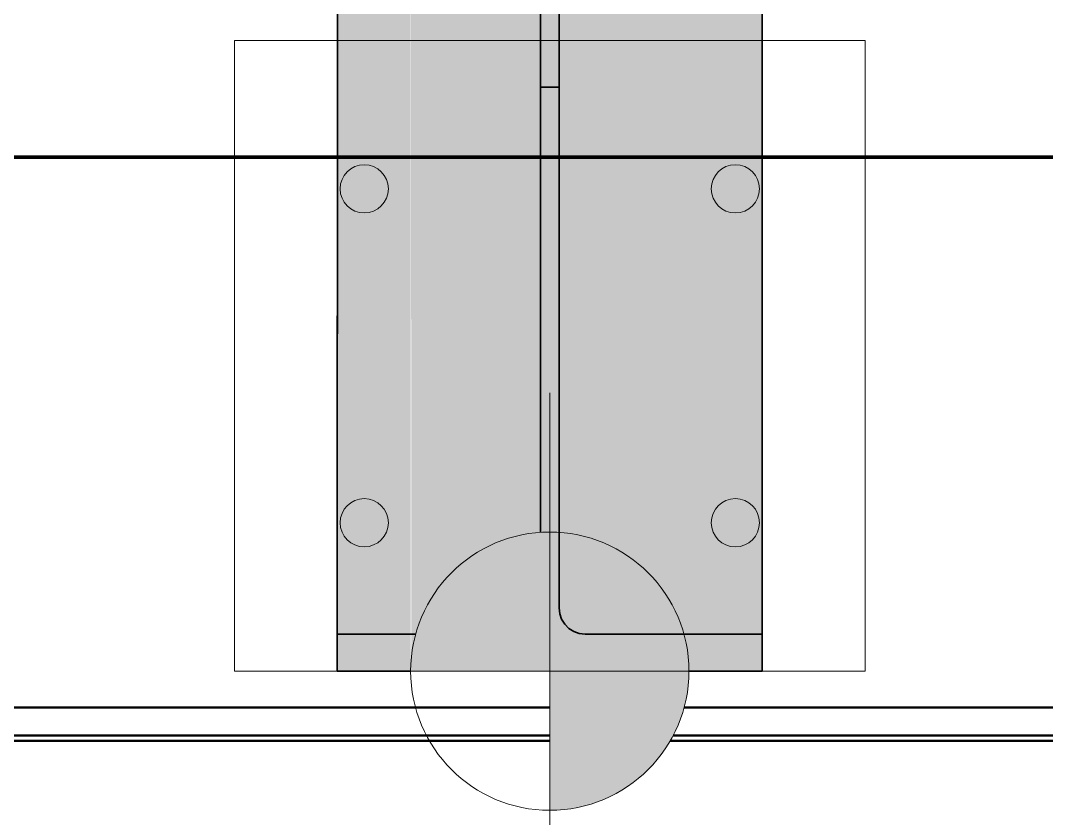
# Model space of a CAD drawing. Header units: metres. Extents: x 4 to 49, y -1186 to 3.
# Drawn here: x 13.577 to 14.13, y -1182.706 to -1182.275 of the extents above; entities that cross this region are included whole.
import ezdxf

# ---------------------------------------------------------------- set-up
doc = ezdxf.new("R2010")
doc.units = ezdxf.units.M
for name, color, linetype, lineweight in [('A-ANNO-NOTE', 7, 'Continuous', 9), ('A-GENM', 7, 'Continuous', 35), ('A-WALL', 7, 'Continuous', 50), ('S-FSTN', 7, 'Continuous', 18)]:
    doc.layers.add(name, color=color, linetype=linetype, lineweight=lineweight)

# ---------------------------------------------------------------- blocks, each defined once
blk = doc.blocks.new('Walls 2 - Walls 2-6845191-DRG-2873222 - SOUTHERN SCREEN POST - PLAN')
at = {"layer": 'A-WALL'}
for p, q in [((240.0455, 1208.18266), (241.17619, 1208.28158)), ((240.04576, 1208.17972), (241.17482, 1208.27849)), ((241.17028, 1208.26301), (240.04707, 1208.16475)), ((238.85019, 1208.07808), (239.98088, 1208.177)), ((238.85044, 1208.07516), (239.97951, 1208.17393)), ((239.97497, 1208.15845), (238.85175, 1208.06019)), ((207.29974, 1205.00225), (241.70629, 1208.01245)), ((207.29995, 1205.00158), (241.70647, 1208.01178))]:
    blk.add_line(p, q, dxfattribs=at)
blk = doc.blocks.new('BR08_GEN_POST_0 - 610UB_BASE-V4-DRG-2873222 - SOUTHERN SCREEN POST - PLAN')
at = {"layer": 'A-GENM', "true_color": 0xc0c0c0}
h = blk.add_hatch(color=9, dxfattribs=at)
h.paths.add_polyline_path([(0.1145, 0), (0.1145, 0.52094), (-0.075, 0.52094), (-0.07455, 0.00819), (-0.07321, 0.0163), (-0.07098, 0.02421), (-0.06791, 0.03182), (-0.06402, 0.03906), (-0.05936, 0.04583), (-0.05399, 0.05205), (-0.04798, 0.05764), (-0.04138, 0.06254), (-0.03429, 0.06669), (-0.02679, 0.07004), (-0.01897, 0.07255), (-0.01092, 0.07419), (-0.00274, 0.07494), (0, 0.07454), (0, 0), (0.075, 0)])
h.paths.add_polyline_path([(-0.075, 0), (-0.075, 0.52094), (-0.1145, 0.52094), (-0.1145, 0)])
at = {"layer": 'A-GENM'}
for p, q in [((-0.005, 0.77103), (-0.005, 0.31478)), ((0.005, 0.31478), (0.005, 0.77103)), ((-0.1145, 0.54025), (-0.1145, 0.0199)), ((0.1145, 0.0199), (0.1145, 0.54025)), ((-0.1145, 0.52094), (-0.1145, 0)), ((0.1145, 0), (0.1145, 0.52094)), ((-0.005, 0.31478), (-0.005, 0.07482)), ((0.005, 0.31478), (-0.005, 0.31478)), ((0.005, 0.03412), (0.005, 0.31478)), ((-0.1145, 0.0199), (-0.1145, 0)), ((-0.0723, 0.0199), (-0.1145, 0.0199)), ((0.1145, 0.0199), (0.019, 0.0199)), ((0.1145, 0), (0.1145, 0.0199)), ((-0.1145, 0), (-0.075, 0)), ((0.075, 0), (0.1145, 0))]:
    blk.add_line(p, q, dxfattribs=at)
at = {"layer": 'A-GENM', "flags": 128}
blk.add_lwpolyline([(0.019, 0.0199), (0.01588, 0.02026), (0.01293, 0.02131), (0.01027, 0.023), (0.00805, 0.02525), (0.00639, 0.02795), (0.00535, 0.03095), (0.005, 0.03412)], dxfattribs=at)
blk = doc.blocks.new('Canopy Post Column Base Plate-4 Hole - 25mm-V20-DRG-2873222 - SOUTHERN SCREEN POST - PLAN')
at = {"layer": 'S-FSTN'}
for p, q in [((0.17, 0.17), (-0.17, 0.17)), ((-0.17, 0.17), (-0.17, 0.075)), ((-0.17, 0.075), (-0.17, 0.17)), ((-0.17, 0.17), (0.17, 0.17)), ((0.17, -0.17), (0.17, 0.17)), ((0.17, 0.17), (0.17, -0.17)), ((-0.17, -0.075), (-0.17, -0.17)), ((-0.17, -0.17), (-0.17, -0.075)), ((-0.17, -0.17), (0.17, -0.17)), ((0.17, -0.17), (-0.17, -0.17))]:
    blk.add_line(p, q, dxfattribs=at)
for centre, start, end in [((-0.09, 0.1), 0, 180), ((-0.09, 0.1), 0, 180), ((0.09, 0.1), 0, 180), ((0.09, 0.1), 0, 180), ((-0.09, 0.1), 180, 360), ((-0.09, 0.1), 180, 360), ((0.09, 0.1), 180, 360), ((0.09, 0.1), 180, 360), ((-0.09, -0.1), 0, 180), ((-0.09, -0.1), 360, 180), ((0.09, -0.1), 0, 180), ((0.09, -0.1), 360, 180), ((-0.09, -0.1), 180, 360), ((-0.09, -0.1), 180, 360), ((0.09, -0.1), 180, 360), ((0.09, -0.1), 180, 360)]:
    blk.add_arc(centre, 0.013, start, end, dxfattribs=at)

msp = doc.modelspace()

# ---------------------------------------------------------------- hatches: boundary and pattern name
at = {"layer": 'A-ANNO-NOTE', "lineweight": 5, "true_color": 0x808080}
for points in [[(13.86268, -1182.6262), (13.86268, -1182.5512), (13.85448, -1182.55165), (13.84637, -1182.55299), (13.83846, -1182.55521), (13.83085, -1182.55829), (13.82361, -1182.56218), (13.81684, -1182.56683), (13.81063, -1182.5722), (13.80503, -1182.57822), (13.80013, -1182.58481), (13.79598, -1182.5919), (13.79263, -1182.5994), (13.79012, -1182.60723), (13.78848, -1182.61528), (13.78773, -1182.62346), (13.78768, -1182.6262), (13.83158, -1182.6262)], [(13.86268, -1182.7012), (13.87088, -1182.70075), (13.87899, -1182.6994), (13.8869, -1182.69718), (13.89451, -1182.69411), (13.90175, -1182.69022), (13.90852, -1182.68556), (13.91474, -1182.68019), (13.92033, -1182.67417), (13.92523, -1182.66758), (13.92938, -1182.66049), (13.93273, -1182.65299), (13.93524, -1182.64517), (13.93688, -1182.63712), (13.93763, -1182.62894), (13.93768, -1182.6262), (13.86268, -1182.6262), (13.86268, -1182.65473)]]:
    msp.add_hatch(color=8, dxfattribs=at).paths.add_polyline_path(points)

# ---------------------------------------------------------------- linework, layer by layer
at = {"layer": 'A-ANNO-NOTE', "color": 8, "lineweight": 18, "true_color": 0x808080}
for q in [(13.86268, -1182.4762), (13.71268, -1182.6262), (13.86268, -1182.7762), (14.01268, -1182.6262)]:
    msp.add_line((13.86268, -1182.6262), q, dxfattribs=at)
msp.add_circle((13.86268, -1182.6262), 0.075, dxfattribs=at)
for start, end in [(90, 180), (270, 360)]:
    msp.add_arc((13.86268, -1182.6262), 0.075, start, end, dxfattribs=at)

# ---------------------------------------------------------------- block references
at = {"layer": 'A-GENM', "rotation": 359.9995443855516}
msp.add_blockref('BR08_GEN_POST_0 - 610UB_BASE-V4-DRG-2873222 - SOUTHERN SCREEN POST - PLAN', (13.86268, -1182.62619), dxfattribs=at)
at = {"layer": 'A-WALL', "rotation": 175.0000000000005}
msp.add_blockref('Walls 2 - Walls 2-6845191-DRG-2873222 - SOUTHERN SCREEN POST - PLAN', (358.29479, 0), dxfattribs=at)
at = {"layer": 'S-FSTN', "rotation": 89.99954438580791}
msp.add_blockref('Canopy Post Column Base Plate-4 Hole - 25mm-V20-DRG-2873222 - SOUTHERN SCREEN POST - PLAN', (13.86268, -1182.45619), dxfattribs=at)

doc.saveas('drawing.dxf')
